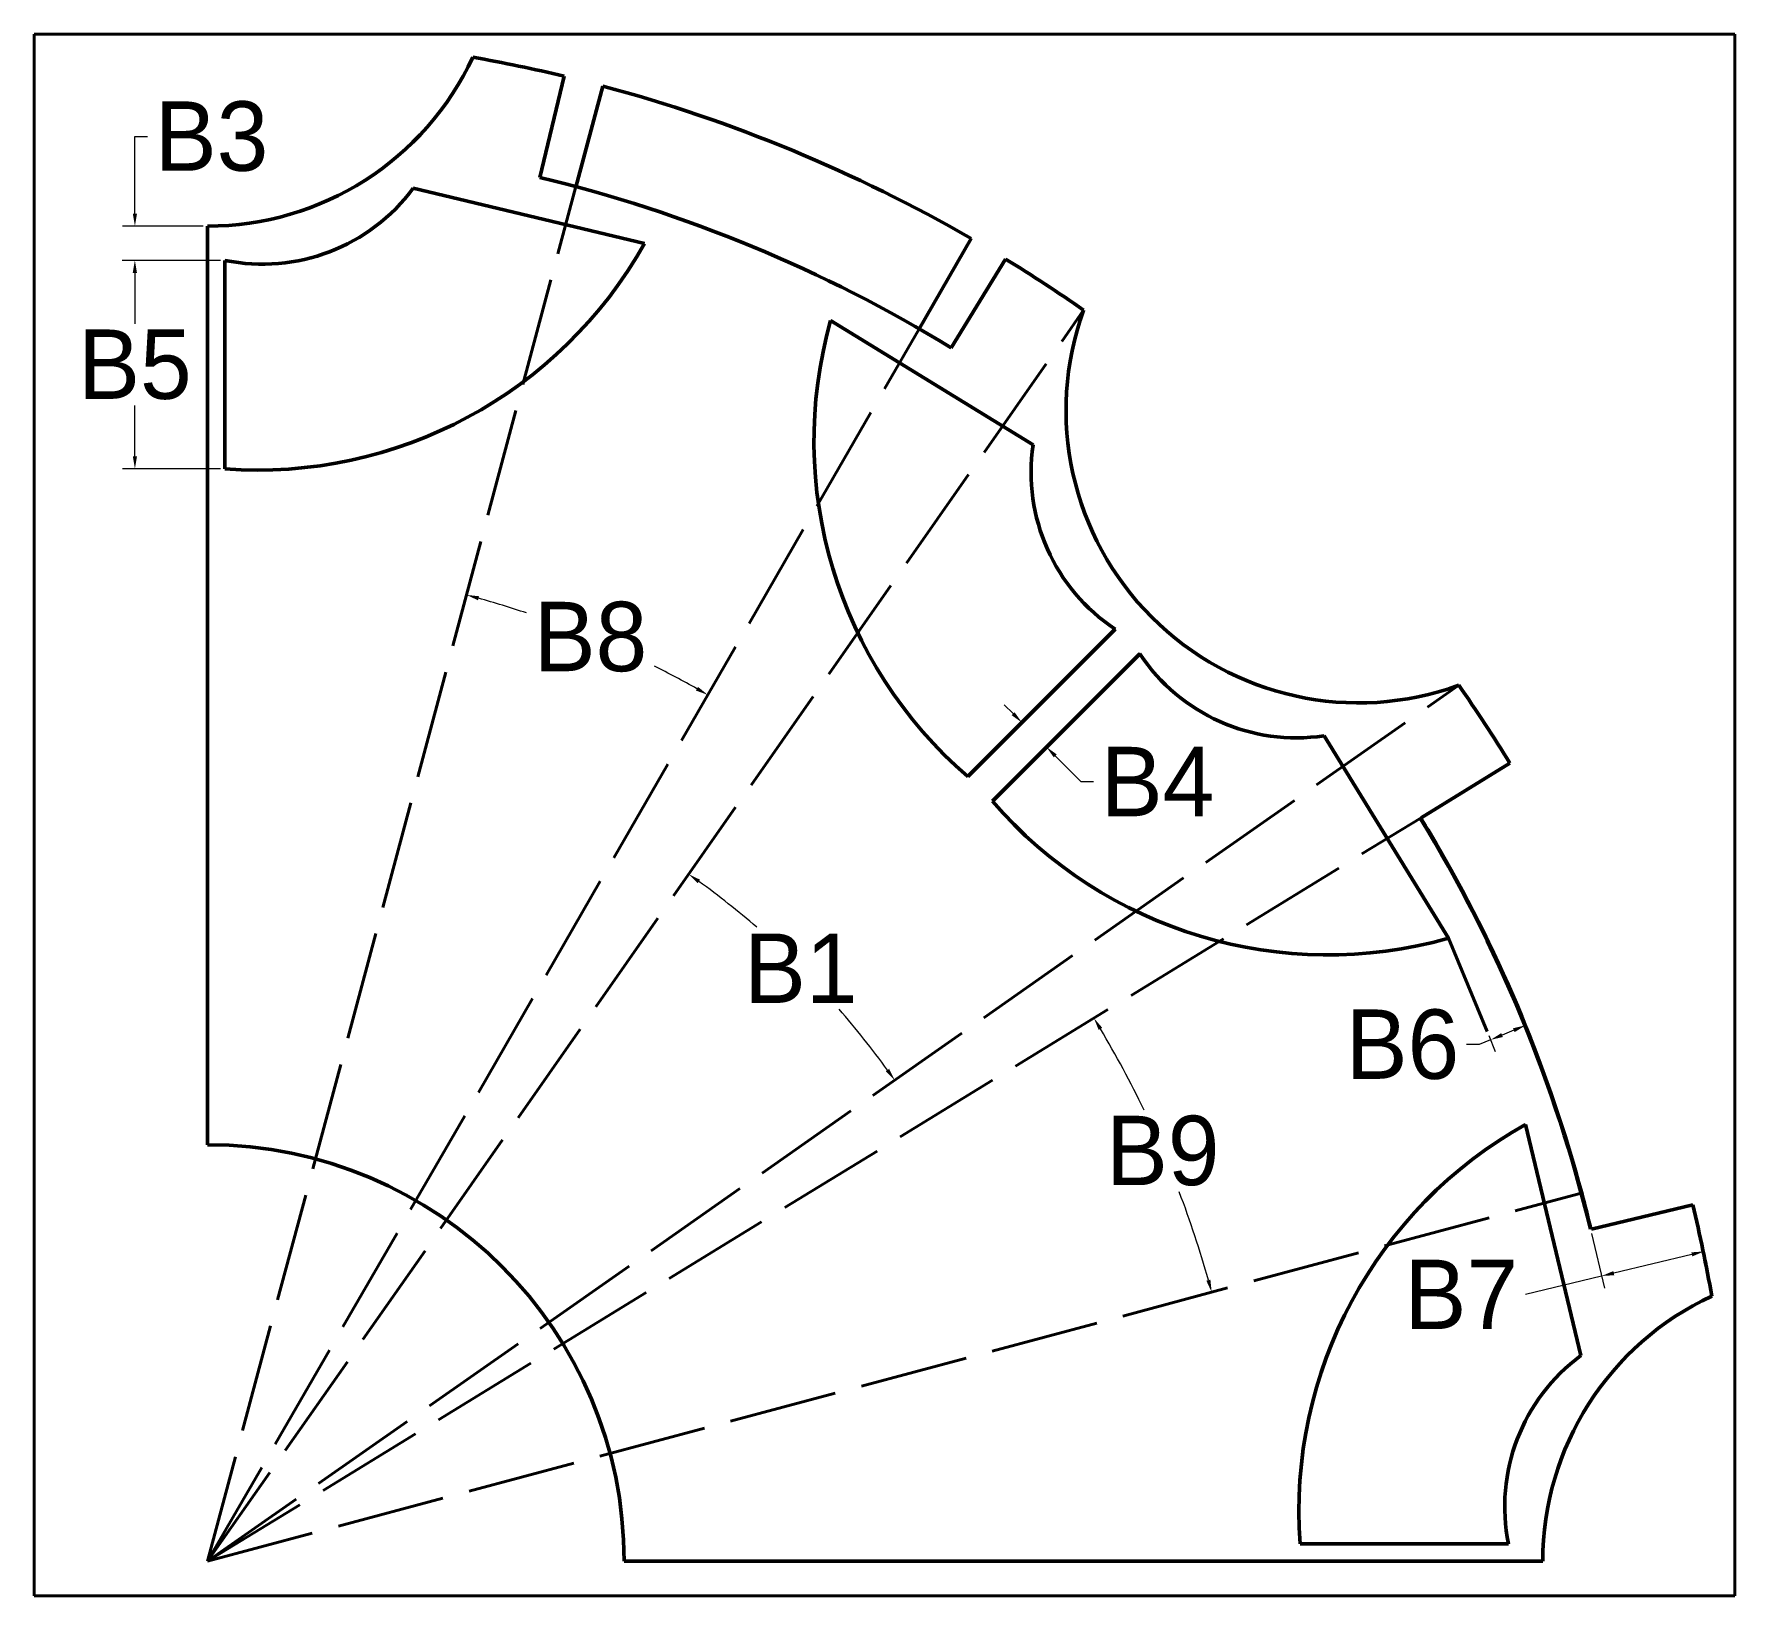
# Model space of a CAD drawing. Extents: x -2.5 to 22, y -0.5 to 22.
import ezdxf

# ---------------------------------------------------------------- set-up
doc = ezdxf.new("R2010")
doc.units = 0
doc.header["$MEASUREMENT"] = 0
doc.linetypes.add('ACAD_ISO02W100', pattern=[15, 12, -3])
doc.layers.get('Defpoints').update_dxf_attribs({"linetype": 'CONTINUOUS'})
doc.layers.add('DEFAULT', color=7, linetype='CONTINUOUS', lineweight=50)
doc.layers.add('DIMENSION', color=5, linetype='ACAD_ISO02W100', lineweight=15)
doc.dimstyles.get("Standard").update_dxf_attribs({"dimtxt": 0.18, "dimasz": 0.18, "dimexe": 0.18, "dimexo": 0.0625, "dimgap": 0.09, "dimtad": 0, "dimtih": 1, "dimtoh": 1, "dimdec": 4, "dimzin": 0, "dimdsep": 46, "dimtxsty": 'Standard', "dimcen": 0.09, "dimadec": 0, "dimazin": 0, "dimtfac": 1, "dimtdec": 4, "dimtofl": 0, "dimtmove": 0, "dimatfit": 3, "dimfxl": 1, "dimtolj": 1, "dimtzin": 0, "dimarcsym": 0})

# ---------------------------------------------------------------- blocks, each defined once
blk = doc.blocks.new('*D0')
at = {"layer": 'Defpoints', "color": 0, "linetype": 'Continuous', "lineweight": 13, "transparency": 16777216}
for p in [(12.619, 18.021), (18.021, 12.619), (9.026, 8.032), (0, 0), (0, 0)]:
    blk.add_point(p, dxfattribs=at)
at = {"layer": 'DIMENSION', "color": 0, "linetype": 'Continuous', "lineweight": -2, "transparency": 16777216}
for start, end in [(49.1074, 54.1464), (35.8536, 41.1684)]:
    blk.add_arc((0, 0), 12.082, start, end, dxfattribs=at)
at = {"layer": 'DIMENSION', "color": 0, "linetype": 'Continuous', "lineweight": 13, "transparency": 16777216}
for points in [[(7.059, 9.768), (7.094, 9.817), (6.93, 9.897)], [(9.817, 7.094), (9.768, 7.059), (9.897, 6.93)]]:
    blk.add_solid(points, dxfattribs=at)
at = {"layer": 'DIMENSION', "color": 0, "linetype": 'Continuous', "lineweight": 60, "transparency": 16777216, "insert": (8.543, 8.543), "char_height": 0.18, "attachment_point": 5}
blk.add_mtext('\\A1;{\\Ftxt|c238;\\H5.55556x;B1}', dxfattribs=at)
blk = doc.blocks.new('*D2')
at = {"layer": 'Defpoints', "color": 0, "linetype": 'Continuous', "lineweight": 13, "transparency": 16777216}
for p in [(12.012, 12.365), (12.365, 12.012), (12.082, 11.729)]:
    blk.add_point(p, dxfattribs=at)
at = {"layer": 'DIMENSION', "color": 0, "linetype": 'Continuous', "lineweight": -2, "transparency": 16777216}
for p, q in [((11.602, 12.21), (11.475, 12.337)), ((11.968, 12.321), (11.602, 11.955)), ((12.321, 11.968), (11.955, 11.602)), ((12.21, 11.602), (12.58, 11.232)), ((12.58, 11.232), (12.76, 11.232))]:
    blk.add_line(p, q, dxfattribs=at)
at = {"layer": 'DIMENSION', "color": 0, "linetype": 'Continuous', "lineweight": 13, "transparency": 16777216}
for points in [[(11.623, 12.231), (11.581, 12.188), (11.729, 12.082)], [(12.231, 11.623), (12.188, 11.581), (12.082, 11.729)]]:
    blk.add_solid(points, dxfattribs=at)
at = {"layer": 'DIMENSION', "color": 0, "linetype": 'Continuous', "lineweight": 60, "transparency": 16777216, "insert": (13.683, 11.232), "char_height": 0.18, "attachment_point": 5}
blk.add_mtext('\\A1;{\\Ftxt|c238;\\H5.55556x;B4}', dxfattribs=at)
blk = doc.blocks.new('*D3')
at = {"layer": 'Defpoints', "color": 0, "linetype": 'Continuous', "lineweight": 13, "transparency": 16777216}
for p in [(0.25, 18.739), (-1.047, 15.736), (0.25, 15.736)]:
    blk.add_point(p, dxfattribs=at)
at = {"layer": 'DIMENSION', "color": 0, "linetype": 'Continuous', "lineweight": -2, "transparency": 16777216}
for p, q in [((0.187, 18.739), (-1.228, 18.739)), ((-1.048, 18.559), (-1.047, 17.827)), ((-1.047, 15.916), (-1.047, 16.647)), ((0.187, 15.736), (-1.227, 15.736))]:
    blk.add_line(p, q, dxfattribs=at)
at = {"layer": 'DIMENSION', "color": 0, "linetype": 'Continuous', "lineweight": 13, "transparency": 16777216}
for points in [[(-1.018, 18.559), (-1.078, 18.559), (-1.048, 18.739)], [(-1.017, 15.916), (-1.077, 15.916), (-1.047, 15.736)]]:
    blk.add_solid(points, dxfattribs=at)
at = {"layer": 'DIMENSION', "color": 0, "linetype": 'Continuous', "lineweight": 60, "transparency": 16777216, "insert": (-1.047, 17.237), "char_height": 0.18, "attachment_point": 5}
blk.add_mtext('\\A1;{\\Ftxt|c238;\\H5.55556x;B5}', dxfattribs=at)
blk = doc.blocks.new('*D4')
at = {"layer": 'Defpoints', "color": 0, "linetype": 'Continuous', "lineweight": 13, "transparency": 16777216}
for p in [(0, 19.232), (-1.047, 18.739), (0.25, 18.739)]:
    blk.add_point(p, dxfattribs=at)
at = {"layer": 'DIMENSION', "color": 0, "linetype": 'Continuous', "lineweight": -2, "transparency": 16777216}
for p, q in [((-1.047, 19.412), (-1.047, 20.523)), ((-1.047, 20.523), (-0.867, 20.523)), ((-0.063, 19.232), (-1.227, 19.232)), ((0.187, 18.739), (-1.227, 18.739)), ((-1.047, 18.559), (-1.047, 18.379))]:
    blk.add_line(p, q, dxfattribs=at)
at = {"layer": 'DIMENSION', "color": 0, "linetype": 'Continuous', "lineweight": 13, "transparency": 16777216}
for points in [[(-1.077, 19.412), (-1.017, 19.412), (-1.047, 19.232)], [(-1.077, 18.559), (-1.017, 18.559), (-1.047, 18.739)]]:
    blk.add_solid(points, dxfattribs=at)
at = {"layer": 'DIMENSION', "color": 0, "linetype": 'Continuous', "lineweight": 60, "transparency": 16777216, "insert": (0.057, 20.523), "char_height": 0.18, "attachment_point": 5}
blk.add_mtext('\\A1;{\\Ftxt|c238;\\H5.55556x;B3}', dxfattribs=at)
blk = doc.blocks.new('*D5')
at = {"layer": 'Defpoints', "color": 0, "linetype": 'Continuous', "lineweight": 13, "transparency": 16777216}
for p in [(18.93, 7.841), (18.429, 7.634), (18.48, 7.511)]:
    blk.add_point(p, dxfattribs=at)
at = {"layer": 'DIMENSION', "color": 0, "linetype": 'Continuous', "lineweight": -2, "transparency": 16777216}
for p, q in [((18.815, 7.65), (18.646, 7.58)), ((18.954, 7.783), (19.05, 7.553)), ((18.313, 7.442), (18.133, 7.442)), ((18.48, 7.511), (18.313, 7.442)), ((18.453, 7.576), (18.548, 7.345))]:
    blk.add_line(p, q, dxfattribs=at)
at = {"layer": 'DIMENSION', "color": 0, "linetype": 'Continuous', "lineweight": 13, "transparency": 16777216}
for points in [[(18.634, 7.608), (18.657, 7.552), (18.48, 7.511)], [(18.803, 7.678), (18.826, 7.622), (18.981, 7.719)]]:
    blk.add_solid(points, dxfattribs=at)
at = {"layer": 'DIMENSION', "color": 0, "linetype": 'Continuous', "lineweight": 60, "transparency": 16777216, "insert": (17.21, 7.442), "char_height": 0.18, "attachment_point": 5}
blk.add_mtext('\\A1;{\\Ftxt|c238;\\H5.55556x;B6}', dxfattribs=at)
blk = doc.blocks.new('*D6')
at = {"layer": 'Defpoints', "color": 0, "linetype": 'Continuous', "lineweight": 13, "transparency": 16777216}
for p in [(21.392, 5.136), (19.917, 4.782), (21.554, 4.463)]:
    blk.add_point(p, dxfattribs=at)
at = {"layer": 'DIMENSION', "color": 0, "linetype": 'Continuous', "lineweight": -2, "transparency": 16777216}
for p, q in [((21.407, 5.075), (21.596, 4.288)), ((19.932, 4.721), (20.121, 3.934)), ((21.379, 4.421), (20.254, 4.151)), ((20.079, 4.109), (18.982, 3.845))]:
    blk.add_line(p, q, dxfattribs=at)
at = {"layer": 'DIMENSION', "color": 0, "linetype": 'Continuous', "lineweight": 13, "transparency": 16777216}
for points in [[(21.372, 4.45), (21.386, 4.392), (21.554, 4.463)], [(20.247, 4.18), (20.261, 4.121), (20.079, 4.109)]]:
    blk.add_solid(points, dxfattribs=at)
at = {"layer": 'DIMENSION', "color": 0, "linetype": 'Continuous', "lineweight": 60, "transparency": 16777216, "insert": (18.058, 3.845), "char_height": 0.18, "attachment_point": 5}
blk.add_mtext('\\A1;{\\Ftxt|c238;\\H5.55556x;B7}', dxfattribs=at)
blk = doc.blocks.new('*D7')
at = {"layer": 'Defpoints', "color": 0, "linetype": 'Continuous', "lineweight": 13, "transparency": 16777216}
for p in [(5.694, 21.25), (11, 19.053), (6.09, 13.061), (0, 0), (0, 0)]:
    blk.add_point(p, dxfattribs=at)
at = {"layer": 'DIMENSION', "color": 0, "linetype": 'Continuous', "lineweight": -2, "transparency": 16777216}
for start, end in [(71.4211, 74.2843), (60.7157, 63.4643)]:
    blk.add_arc((0, 0), 14.411, start, end, dxfattribs=at)
at = {"layer": 'DIMENSION', "color": 0, "linetype": 'Continuous', "lineweight": 13, "transparency": 16777216}
for points in [[(3.895, 13.843), (3.911, 13.901), (3.73, 13.92)], [(7.064, 12.595), (7.034, 12.543), (7.205, 12.48)]]:
    blk.add_solid(points, dxfattribs=at)
at = {"layer": 'DIMENSION', "color": 0, "linetype": 'Continuous', "lineweight": 60, "transparency": 16777216, "insert": (5.515, 13.314), "char_height": 0.18, "attachment_point": 5}
blk.add_mtext('\\A1;{\\Ftxt|c238;\\H5.55556x;B8}', dxfattribs=at)
blk = doc.blocks.new('caseB')
at = {"layer": 'DEFAULT'}
for p, q in [((5.136, 21.392), (4.786, 19.934)), ((5.694, 21.25), (5.306, 19.801)), ((2.963, 19.779), (6.293, 18.984)), ((5.306, 19.801), (5.303, 19.792)), ((0, 6), (0, 19.232)), ((11, 19.053), (10.25, 17.754)), ((0.25, 18.739), (0.25, 15.736)), ((11.495, 18.758), (10.711, 17.479)), ((11.891, 16.081), (8.974, 17.874)), ((10.25, 17.754), (10.245, 17.745)), ((13.074, 13.427), (10.95, 11.304)), ((13.427, 13.074), (11.304, 10.95)), ((16.081, 11.891), (17.874, 8.974)), ((18.758, 11.495), (17.479, 10.711)), ((17.754, 10.25), (17.745, 10.245)), ((19.779, 2.963), (18.984, 6.293)), ((19.801, 5.306), (19.792, 5.303)), ((21.392, 5.136), (19.934, 4.786)), ((18.739, 0.25), (15.736, 0.25)), ((6, 0), (19.232, 0))]:
    blk.add_line(p, q, dxfattribs=at)
for centre, radius, start, end in [((0, 23.447), 4.215, 270, 335), ((0, 0), 22, 76.5, 80), ((0, 0), 22, 60, 75), ((0, 0), 20.5, 75, 76.5), ((0.79, 21.389), 2.704, 258.4837, 323.4837), ((0, 0), 20.5, 60, 75), ((0.722, 22.103), 6.385, 265.756, 330.756), ((0, 0), 22, 55, 58.5), ((16.58, 16.58), 4.215, 160, 290), ((15.119, 16.14), 6.385, 164.244, 229.244), ((0, 0), 20.5, 58.5, 60), ((14.566, 15.682), 2.704, 171.5163, 236.5163), ((15.682, 14.566), 2.704, 213.4837, 278.4837), ((0, 0), 22, 31.5, 35), ((16.14, 15.119), 6.385, 220.756, 285.756), ((0, 0), 20.5, 30, 31.5), ((0, 0), 20.5, 15, 30), ((22.103, 0.722), 6.385, 119.244, 184.244), ((0, 0), 6, 0, 90), ((0, 0), 20.5, 13.5, 15), ((0, 0), 22, 10, 13.5), ((23.447, 0), 4.215, 115, 180), ((21.389, 0.79), 2.704, 126.5163, 191.5163)]:
    blk.add_arc(centre, radius, start, end, dxfattribs=at)
blk = doc.blocks.new('*D9')
at = {"layer": 'Defpoints', "color": 0, "linetype": 'Continuous', "lineweight": 13, "transparency": 16777216}
for p in [(17.479, 10.711), (14.025, 5.244), (19.801, 5.306), (0, 0), (0, 0)]:
    blk.add_point(p, dxfattribs=at)
at = {"layer": 'DIMENSION', "color": 0, "linetype": 'Continuous', "lineweight": -2, "transparency": 16777216}
for start, end in [(25.731, 30.8112), (15.6887, 20.8142)]:
    blk.add_arc((0, 0), 14.973, start, end, dxfattribs=at)
at = {"layer": 'DIMENSION', "color": 0, "linetype": 'Continuous', "lineweight": 13, "transparency": 16777216}
for points in [[(12.834, 7.654), (12.886, 7.685), (12.767, 7.823)], [(14.444, 4.057), (14.386, 4.041), (14.463, 3.875)]]:
    blk.add_solid(points, dxfattribs=at)
at = {"layer": 'DIMENSION', "color": 0, "linetype": 'Continuous', "lineweight": 60, "transparency": 16777216, "insert": (13.757, 5.911), "char_height": 0.18, "attachment_point": 5}
blk.add_mtext('\\A1;{\\Ftxt|c238;\\H5.55556x;B9}', dxfattribs=at)

msp = doc.modelspace()

# ---------------------------------------------------------------- linework, layer by layer
at = {"layer": 'DEFAULT', "color": 0, "linetype": 'ACAD_ISO02W100', "lineweight": 100, "ltscale": 0.13}
for p, q in [((5.1358, 21.39214), (4.78563, 19.93358)), ((11.49497, 18.75808), (10.71122, 17.47912))]:
    msp.add_line(p, q, dxfattribs=at)
at = {"layer": 'DEFAULT', "lineweight": 100}
for p, q in [((5.69402, 21.25037), (5.3032, 19.79182)), ((2.96303, 19.77929), (6.29324, 18.98408)), ((0, 6), (0, 19.232)), ((11, 19.05256), (10.245, 17.74486)), ((0.24965, 18.73861), (0.24987, 15.73605)), ((11.89089, 16.08125), (8.97378, 17.87376)), ((13.07367, 13.42673), (10.95038, 11.30375)), ((13.42673, 13.07367), (11.30375, 10.95038)), ((16.08125, 11.89089), (17.87376, 8.97378)), ((19.77929, 2.96303), (18.98408, 6.29324)), ((18.73861, 0.24965), (15.73605, 0.24987)), ((6, 0), (19.232, 0))]:
    msp.add_line(p, q, dxfattribs=at)
at = {"layer": 'DEFAULT', "color": 0, "lineweight": 100, "ltscale": 0.13}
for p, q in [((18.75808, 11.49497), (17.47912, 10.71122)), ((21.39214, 5.1358), (19.93358, 4.78563))]:
    msp.add_line(p, q, dxfattribs=at)
at = {"layer": 'DEFAULT', "lineweight": 100}
for centre, radius, start, end in [((0, 23.44719), 4.21519, 269.999993, 334.999993), ((0, 0), 22, 59.999997, 74.999997), ((0.78957, 21.38853), 2.70437, 258.483657, 323.483657), ((0.72236, 22.10315), 6.38462, 265.755998, 330.755998), ((16.57967, 16.57967), 4.21519, 160, 290), ((15.11851, 16.14007), 6.38462, 164.244003, 229.244003), ((14.56567, 15.68229), 2.70437, 171.516344, 236.516344), ((15.68229, 14.56567), 2.70437, 213.483656, 278.483656), ((16.14007, 15.11851), 6.38462, 220.755997, 285.755997), ((22.10315, 0.72236), 6.38462, 119.244002, 184.244002), ((0, 0), 6, 0, 90), ((23.44719, 0), 4.21519, 114.999994, 179.999994), ((21.38853, 0.78957), 2.70437, 126.516343, 191.516343)]:
    msp.add_arc(centre, radius, start, end, dxfattribs=at)
at = {"layer": 'DEFAULT', "color": 0, "lineweight": 100, "ltscale": 0.13}
for centre, radius, start, end in [((0.00001, 0.00001), 21.99999, 76.500034, 80.000032), ((0.00001, 0.00001), 20.49998, 58.500023, 76.500035), ((0, 0), 22, 55.000001, 58.500001), ((0.00001, 0.00001), 21.99998, 31.5, 35.000003), ((0.00001, 0.00001), 20.48296, 13.499992, 31.499998), ((0.00001, 0.00001), 21.99998, 9.999982, 13.499984)]:
    msp.add_arc(centre, radius, start, end, dxfattribs=at)
at = {"layer": 'DIMENSION', "color": 0, "linetype": 'Continuous', "lineweight": 60}
for p, q in [((-2.5, -0.5), (-2.5, 22)), ((-2.5, 22), (22, 22)), ((22, 22), (22, -0.5)), ((17.87376, 8.97378), (18.42892, 7.63351)), ((22, -0.5), (-2.5, -0.5))]:
    msp.add_line(p, q, dxfattribs=at)
at = {"layer": 'DIMENSION', "linetype": 'ACAD_ISO02W100', "lineweight": 60, "ltscale": 0.13}
for p, q in [((0, 0), (5.30579, 19.80148)), ((0, 0), (12.61868, 18.02135)), ((0, 0), (10.245, 17.74486)), ((0, 0), (18.02134, 12.61868)), ((0, 0), (17.47912, 10.71122)), ((0.00001, 0.00001), (19.80148, 5.30579))]:
    msp.add_line(p, q, dxfattribs=at)

# ---------------------------------------------------------------- block references
at = {"layer": 'DEFAULT', "color": 0, "linetype": 'Continuous', "lineweight": 120, "rotation": 1.877906152559736e-06}
msp.add_blockref('caseB', (0, 0), dxfattribs=at)

# ---------------------------------------------------------------- dimensions: what is measured, and where the dimension line sits
at = {"layer": 'DIMENSION', "color": 0, "linetype": 'Continuous', "lineweight": 60}
for base, line1, line2, text, picture, middle in [((6.09022, 13.06052), ((0, 0), (11, 19.05256)), ((5.69402, 21.25037), (0, 0)), '{\\Ftxt|c238;\\H5.55556x;B8}', '*D7', (5.51473, 13.31374)), ((9.02578, 8.03226), ((0, 0), (18.02135, 12.61868)), ((0, 0), (12.61868, 18.02135)), '{\\Ftxt|c238;\\H5.55556x;B1}', '*D0', (8.54347, 8.54347)), ((14.02494, 5.24372), ((0.00002, 0.00003), (19.80148, 5.30579)), ((17.47912, 10.71122), (0.00002, 0.00003)), '{\\Ftxt|c238;\\H5.55556x;B9}', '*D9', (13.7572, 5.91057))]:
    dim = msp.add_angular_dim_2l(base=base, line1=line1, line2=line2, text=text, dimstyle='Standard', dxfattribs=at)
    dim.commit()
    dim.dimension.update_dxf_attribs({"geometry": picture, "text_midpoint": middle})
for base, p1, p2, angle, text, picture, middle, dimtype in [((-1.04677, 18.73861), (0, 19.232), (0.24965, 18.73861), 90, '{\\Ftxt|c238;\\H5.55556x;B3}', '*D4', (0.05657, 20.52305), 160), ((-1.04734, 15.73595), (0.24965, 18.73861), (0.24987, 15.73605), 270.004198, '{\\Ftxt|c238;\\H5.55556x;B5}', '*D3', (-1.04745, 17.23723), 161), ((12.0824, 11.72919), (12.01202, 12.36524), (12.36524, 12.01202), 315, '{\\Ftxt|c238;\\H5.55556x;B4}', '*D2', (13.68339, 11.23153), 161), ((21.55373, 4.46273), (19.91703, 4.78166), (21.39214, 5.1358), 13.49999, '{\\Ftxt|c238;\\H5.55556x;B7}', '*D6', (18.05824, 3.84521), 161)]:
    dim = msp.add_linear_dim(base=base, p1=p1, p2=p2, angle=angle, text=text, dimstyle='Standard', dxfattribs=at)
    dim.commit()
    dim.dimension.update_dxf_attribs({"geometry": picture, "text_midpoint": middle, "dimtype": dimtype})
dim = msp.add_aligned_dim(p1=(18.93029, 7.84118), p2=(18.42892, 7.63351), distance=0.13235, text='{\\Ftxt|c238;\\H5.55556x;B6}', dimstyle='Standard', dxfattribs=at)
dim.commit()
dim.dimension.update_dxf_attribs({"geometry": '*D5', "text_midpoint": (17.20993, 7.44235)})

doc.saveas('drawing.dxf')
